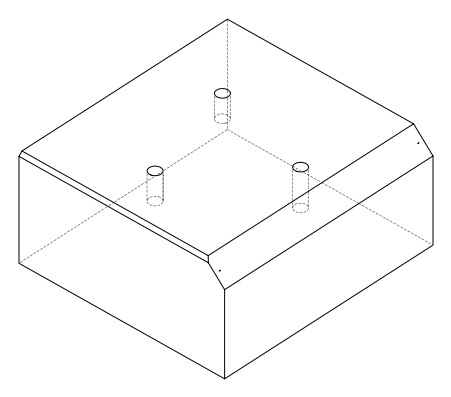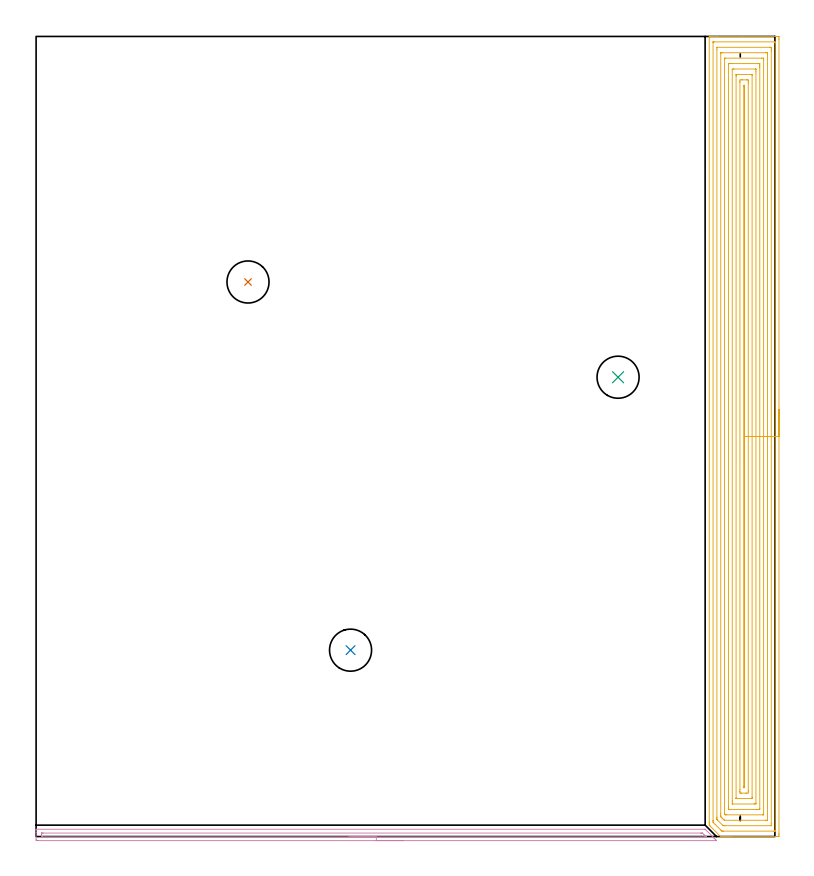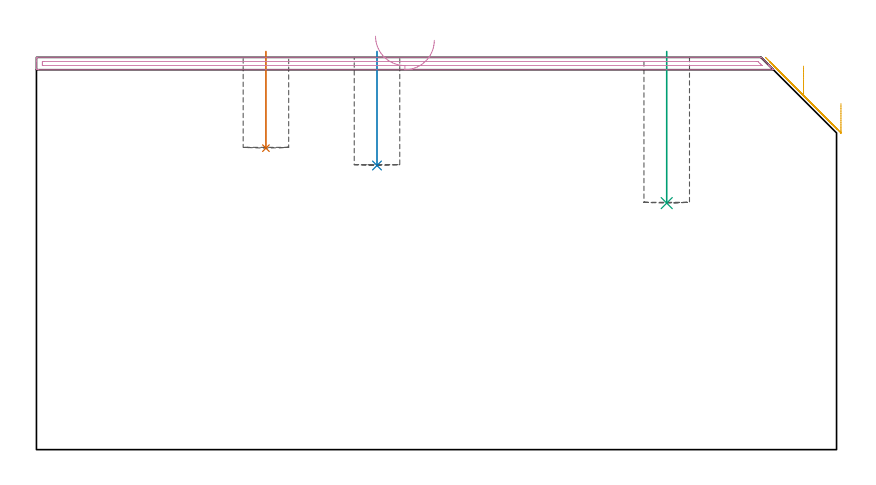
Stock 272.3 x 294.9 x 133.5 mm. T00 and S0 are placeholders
(PLAN: 5 operations, 1 tool changes, 28.4 min)
(1 INDEXABLE_INSERT_DRILL_BLIND_HOLE_FROM_SOLID | STEP1POCKET | NXT0302_002 | 0.13 min | 5790 mm3)
(2 INDEXABLE_INSERT_DRILL_BLIND_HOLE_FROM_SOLID_1 | STEP1POCKET_1 | NXT0302_002 | 0.16 min | 6900 mm3)
(3 INDEXABLE_INSERT_DRILL_BLIND_HOLE_FROM_SOLID_2 | STEP1POCKET_2 | NXT0302_002 | 0.21 min | 9313 mm3)
(4 AREA_MILL | FG_CHAMFER_SURFACE | UGT0205_001 | 4.15 min | 2238 mm3)
(5 AREA_MILL_1 | FG_CHAMFER_SURFACE_1 | UGT0205_001 | 23.79 min | 97342 mm3)
(TOOL NXT0302_002 | Index. Insert Drill 15.5mm [880-D1550L20-05] | D15.5 PA176 FL78 Z2)
(TOOL UGT0205_001 | Chamfer Mill 20 x 3 x 45 deg. | D20 FL50 Z2)
(OP 1 INDEXABLE_INSERT_DRILL_BLIND_HOLE_FROM_SOLID)
G17 G21 G94 G90
T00 M6
G54
G17 G0 G90 X78.1 Y204.4 S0 M3
G43 Z143.5 H1
G94 G81 G98 Z102.6 F250. R135.5
G80
M5
M2
(OP 2 INDEXABLE_INSERT_DRILL_BLIND_HOLE_FROM_SOLID_1)
G17 G21 G94 G90
T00 M6
G54
G17 G0 G90 X115.9 Y68.7 S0 M3
G43 Z143.5 H1
G94 G81 G98 Z96.7 F250. R135.5
G80
M5
M2
(OP 3 INDEXABLE_INSERT_DRILL_BLIND_HOLE_FROM_SOLID_2)
G17 G21 G94 G90
T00 M6
G54
G17 G0 G90 X214.5 Y169.3 S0 M3
G43 Z143.5 H1
G94 G81 G98 Z83.9 F250. R135.5
G80
M5
M2
(OP 4 AREA_MILL)
G17 G21 G94 G90
T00 M6
G54
G17 G0 G90 X135.4 Y-1.5 S1061 M3
G43 Z143.5 H0
Z139.3
G94 G1 X135.362 Z138.429 F250.
X135.248 Z137.564
X135.059 Z136.712
X134.797 Z135.88
X134.463 Z135.074
X134.06 Z134.3
X133.592 Z133.564
X133.06 Z132.872
X132.471 Z132.229
X131.828 Z131.64
X131.136 Z131.109
X130.4 Z130.64
X129.626 Z130.237
X128.82 Z129.903
X127.988 Z129.641
X127.136 Z129.452
X126.272 Z129.338
X125.4 Z129.3
X0.633
X0.277 Y-1.496 Z129.302
X0.01 Y-1.492 Z129.304
X0. Y-1.149 Z129.647
Y1.474 Z132.269
Y2.409 Z133.209
X0.003 Y2.557 Z133.349
X0.01 Y2.697 Z133.489
X0.185 Y2.7 Z133.5
X246.59
X246.598 Y2.698 Z133.497
X246.604 Y2.695 Z133.495
X249.139 Y0.163 Z130.959
X249.273 Y0.028 Z130.826
X249.437 Y-0.136 Z130.662
X249.576 Y-0.274 Z130.521
X249.72 Y-0.419 Z130.379
X249.865 Y-0.563 Z130.234
X250.014 Y-0.711 Z130.084
X250.56 Y-1.26 Z129.54
X250.764 Y-1.468 Z129.331
X250.783 Y-1.494 Z129.304
X250.764 Y-1.499 Z129.299
X125.4 Y-1.5 Z129.3
Y-0.086 Z130.714
X2.228 Y-0.085 Z130.715
X2.062 Y-0.083 Z130.717
X2.022 Y-0.081 Z130.719
X2.01 Y-0.079 Z130.721
X2.007 Y-0.067 Z130.733
X2.003 Y-0.032 Z130.768
X2. Y0.137 Z130.937
Y0.6 Z131.4
X2.001 Y1.011 Z131.811
X2.004 Y1.149 Z131.949
X2.01 Y1.258 Z132.058
X2.014 Y1.28 Z132.08
X2.028 Y1.281 Z132.081
X2.071 Y1.283 Z132.083
X2.421 Y1.285 Z132.085
X2.614 Y1.286 Z132.086
X244.994 Y1.285 Z132.085
X245.345 Y1.283 Z132.083
X245.519 Y1.28 Z132.08
X245.559 Y1.279 Z132.079
X245.609 Y1.234 Z132.034
X245.695 Y1.153 Z131.953
X246.25 Y0.6 Z131.4
X246.59 Y0.26 Z131.06
X246.878 Y-0.032 Z130.768
X246.906 Y-0.064 Z130.736
X246.917 Y-0.079 Z130.721
X246.909 Y-0.08 Z130.72
X246.804 Y-0.083 Z130.717
X246.59 Y-0.085 Z130.715
X246.397 Y-0.086 Z130.714
X125.4
X124.528 Z130.752
X123.664 Z130.866
X122.812 Z131.055
X121.98 Z131.317
X121.174 Z131.651
X120.4 Z132.054
X119.664 Z132.523
X118.972 Z133.054
X118.329 Z133.643
X117.74 Z134.286
X117.208 Z134.979
X116.74 Z135.714
X116.337 Z136.488
X116.003 Z137.294
X115.741 Z138.126
X115.552 Z138.978
X115.438 Z139.843
X115.4 Z140.714
G0 Z143.5
M5
M2
(OP 5 AREA_MILL_1)
G17 G21 G94 G90
T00 M6
G54
G17 G0 G90 X273.8 Y157.45 S1061 M3
G43 Z143.5 H0
Z117.8
G94 G1 Y157.412 Z116.928 F250.
Y157.298 Z116.064
Y157.109 Z115.212
Y156.847 Z114.38
Y156.513 Z113.574
Y156.11 Z112.8
Y155.642 Z112.064
Y155.11 Z111.372
Y154.521 Z110.729
Y153.878 Z110.14
Y153.186 Z109.609
Y152.45 Z109.14
Y151.676 Z108.737
Y150.87 Z108.403
Y150.038 Z108.141
Y149.187 Z107.952
Y148.322 Z107.838
Y147.45 Z107.8
Y1.015
X273.799 Y0.608 Z107.801
X273.795 Y0.128 Z107.803
X273.792 Y0.009 Z107.806
X273.319 Y0. Z108.278
X256.251 Z125.344
X255.649 Z125.946
X255.086 Z126.511
X254.765 Z126.831
X254.202 Z127.394
X253.882 Z127.714
X253.24 Z128.359
X252.756 Z128.843
X252.435 Z129.158
X252.406 Y0.001 Z129.187
X252.298 Y0.01 Z129.294
X252.165 Y0.134 Z129.433
X248.397 Y3.903 Z133.203
X248.124 Y4.179 Z133.476
X248.107 Y4.2 Z133.493
X248.1 Y5.072 Z133.5
Y294.738
X248.103 Y294.892 Z133.488
X248.114 Y294.9 Z133.477
X248.449 Z133.151
X248.823 Z132.777
X249.464 Z132.131
X250.668 Z130.929
X251.231 Z130.363
X260.297 Z121.3
X272.718 Z108.88
X273.319 Y294.896 Z108.278
X273.792 Y294.891 Z107.806
X273.795 Y294.772 Z107.803
X273.799 Y294.292 Z107.801
X273.8 Y293.806 Z107.8
Y147.45
X272.386 Z109.214
X272.385 Y2.183 Z109.215
X272.384 Y2.078 Z109.216
X272.38 Y2.027 Z109.22
X272.378 Y2.01 Z109.222
X272.331 Y2.008 Z109.269
X271.941 Y2.001 Z109.659
X253.388 Y2. Z128.212
X252.998 Y2.002 Z128.602
X252.868 Y2.005 Z128.732
X252.766 Y2.01 Z128.834
X252.682 Y2.079 Z128.918
X252.358 Y2.394 Z129.242
X250.348 Y4.402 Z131.252
X249.679 Y5.072 Z131.921
X249.584 Y5.173 Z132.016
X249.528 Y5.234 Z132.072
X249.521 Y5.283 Z132.079
X249.518 Y5.493 Z132.082
X249.514 Y5.913 Z132.086
Y5.964
X249.515 Y292.717 Z132.085
X249.516 Y292.822 Z132.084
X249.52 Y292.873 Z132.08
X249.522 Y292.89 Z132.078
X249.569 Y292.892 Z132.031
X249.959 Y292.899 Z131.641
X272.047 Z109.553
X272.272 Y292.894 Z109.328
X272.377 Y292.89 Z109.223
X272.385 Y292.558 Z109.215
Y292.506
X272.386 Y147.45 Z109.214
X270.972 Z110.628
X270.971 Y4.766 Z110.629
X270.969 Y4.179 Z110.631
X270.966 Y4.027 Z110.634
X270.965 Y4.015 Z110.635
X270.951 Y4.01 Z110.649
X270.905 Y4.004 Z110.695
X270.845 Y4.001 Z110.755
X253.882 Z127.718
X253.705 Y4.003 Z127.895
X253.351 Y4.01 Z128.249
X253.185 Y4.026 Z128.415
X252.998 Y4.201 Z128.602
X251.235 Y5.964 Z130.365
X251.012 Y6.192 Z130.588
X250.959 Y6.25 Z130.641
X250.935 Y6.278 Z130.665
X250.933 Y6.348 Z130.667
X250.931 Y6.551 Z130.669
X250.929 Y6.857 Z130.671
X250.928 Y7.163 Z130.672
X250.929 Y290.134 Z130.671
X250.931 Y290.721 Z130.669
X250.934 Y290.873 Z130.666
X250.935 Y290.885 Z130.665
X250.949 Y290.89 Z130.651
X250.995 Y290.896 Z130.605
X251.055 Y290.899 Z130.545
X270.492 Y290.9 Z111.108
X270.669 Y290.898 Z110.931
X270.846 Y290.894 Z110.754
X270.958 Y290.89 Z110.642
X270.965 Y290.822 Z110.635
X270.967 Y290.721 Z110.633
X270.97 Y290.416 Z110.63
X270.971 Y289.828 Z110.629
X270.972 Y289.523 Z110.628
Y147.45
X269.557 Z112.043
Y6.195
X269.556 Y6.1 Z112.044
X269.553 Y6.043 Z112.047
X269.551 Y6.017 Z112.049
X269.536 Y6.01 Z112.064
X269.326 Y6.005 Z112.274
X268.902 Y6. Z112.698
X268.866 Z112.734
X253.846 Z127.754
X253.74 Y6.002 Z127.86
X253.688 Y6.006 Z127.912
X253.663 Y6.01 Z127.937
X253.597 Y6.063 Z128.003
X253.202 Y6.45 Z128.398
X252.998 Y6.651 Z128.602
X252.792 Y6.857 Z128.808
X252.582 Y7.07 Z129.018
X252.441 Y7.218 Z129.159
X252.349 Y7.318 Z129.251
X252.347 Y7.354 Z129.253
X252.344 Y7.518 Z129.256
X252.343 Y7.75 Z129.257
Y8.412
Y288.705
X252.344 Y288.8 Z129.256
X252.347 Y288.858 Z129.253
X252.349 Y288.883 Z129.251
X252.364 Y288.89 Z129.236
X252.574 Y288.895 Z129.026
X252.998 Y288.9 Z128.602
X253.034 Z128.566
X268.937 Z112.663
X269.334 Y288.897 Z112.266
X269.531 Y288.893 Z112.069
X269.551 Y288.89 Z112.049
X269.553 Y288.876 Z112.047
X269.556 Y288.84 Z112.044
X269.557 Y288.788 Z112.043
Y288.273
Y147.45
X268.143 Z113.457
Y8.516
X268.141 Y8.39 Z113.459
X268.136 Y8.138 Z113.464
X268.131 Y8.009 Z113.469
X268.097 Y8.006 Z113.503
X268.018 Y8.003 Z113.582
X267.77 Y8. Z113.83
X254.516 Y8.001 Z127.084
X254.2 Y8.007 Z127.4
X254.121 Y8.01 Z127.479
X254.076 Y8.034 Z127.524
X254.025 Y8.082 Z127.575
X253.882 Y8.223 Z127.718
X253.781 Y8.329 Z127.819
X253.764 Y8.368 Z127.836
X253.761 Y8.432 Z127.839
X253.758 Y8.516 Z127.842
X253.757 Y8.642 Z127.843
Y8.768
Y286.384
X253.759 Y286.51 Z127.841
X253.764 Y286.762 Z127.836
X253.769 Y286.891 Z127.831
X253.803 Y286.894 Z127.797
X253.882 Y286.897 Z127.718
X254.13 Y286.9 Z127.47
X267.383 Z114.217
X268.018 Y286.896 Z113.582
X268.108 Y286.893 Z113.492
X268.13 Y286.891 Z113.47
X268.136 Y286.804 Z113.464
X268.139 Y286.636 Z113.461
X268.142 Y286.384 Z113.458
X268.143 Y147.45 Z113.457
X266.729 Z114.871
X266.728 Y10.428 Z114.872
X266.727 Y10.186 Z114.873
X266.724 Y10.066 Z114.876
X266.722 Y10.015 Z114.878
X266.667 Y10.008 Z114.933
X266.251 Y10.003 Z115.349
X265.791 Y10. Z115.809
X265.368 Z116.232
X255.649 Y10.001 Z125.951
X255.186 Y10.003 Z126.414
X255.178 Y10.01 Z126.422
X255.175 Y10.014 Z126.425
X255.172 Y10.428 Z126.428
X255.171 Y10.91 Z126.429
Y11.32
X255.172 Y284.473 Z126.428
X255.173 Y284.714 Z126.427
X255.176 Y284.834 Z126.424
X255.178 Y284.885 Z126.422
X255.233 Y284.892 Z126.367
X255.649 Y284.897 Z125.951
X256.109 Y284.9 Z125.491
X256.532 Z125.068
X266.251 Y284.899 Z115.349
X266.714 Y284.897 Z114.886
X266.722 Y284.89 Z114.878
X266.725 Y284.887 Z114.875
X266.728 Y284.473 Z114.872
X266.729 Y283.99 Z114.871
Y283.58
Y147.45
X265.315 Z116.285
X265.314 Y12.267 Z116.286
X265.313 Y12.213 Z116.287
X265.308 Y12.013 Z116.292
X264.905 Y12.004 Z116.695
X264.694 Y12.001 Z116.906
X256.742 Z124.858
X256.651 Y12.007 Z124.949
X256.633 Y12.01 Z124.967
X256.592 Y12.033 Z125.008
X256.587 Y12.157 Z125.013
X256.586 Y12.213 Z125.014
X256.585 Y13.052 Z125.015
X256.586 Y282.633 Z125.014
X256.587 Y282.687 Z125.013
X256.592 Y282.887 Z125.008
X256.995 Y282.896 Z124.605
X257.206 Y282.899 Z124.394
X265.158 Z116.442
X265.249 Y282.893 Z116.351
X265.267 Y282.89 Z116.333
X265.308 Y282.867 Z116.292
X265.313 Y282.743 Z116.287
X265.314 Y282.687 Z116.286
X265.315 Y281.848 Z116.285
Y147.45
X263.9 Z117.7
Y14.588
X263.898 Y14.285 Z117.702
X263.895 Y14.083 Z117.705
X263.894 Y14.017 Z117.706
X263.875 Y14.01 Z117.725
X263.821 Y14.007 Z117.779
X263.601 Y14. Z117.999
X258.299 Z123.301
X258.079 Y14.004 Z123.521
X258.026 Y14.008 Z123.574
X258.006 Y14.011 Z123.594
X258.004 Y14.026 Z123.596
X258.001 Y14.073 Z123.599
X258. Y14.12 Z123.6
Y14.301
Y280.312
X258.002 Y280.615 Z123.598
X258.005 Y280.817 Z123.595
X258.006 Y280.883 Z123.594
X258.025 Y280.89 Z123.575
X258.079 Y280.893 Z123.521
X258.299 Y280.9 Z123.301
X263.601 Z117.999
X263.821 Y280.896 Z117.779
X263.874 Y280.892 Z117.726
X263.894 Y280.889 Z117.706
X263.896 Y280.874 Z117.704
X263.899 Y280.827 Z117.701
X263.9 Y280.78 Z117.7
Y280.599
Y147.45
X262.486 Z119.114
Y16.91
X262.485 Y16.676 Z119.115
X262.479 Y16.024 Z119.121
X261.834 Y16.005 Z119.766
X261.618 Y16.001 Z119.982
X260.066 Z121.534
X259.85 Y16.002 Z121.75
X259.421 Y16.018 Z122.179
X259.415 Y16.441 Z122.185
X259.414 Y16.676 Z122.186
Y17.336
Y277.99
X259.415 Y278.224 Z122.185
X259.421 Y278.876 Z122.179
X260.066 Y278.895 Z121.534
X260.282 Y278.899 Z121.318
X261.834 Z119.766
X262.05 Y278.898 Z119.55
X262.479 Y278.882 Z119.121
X262.485 Y278.459 Z119.115
X262.486 Y278.224 Z119.114
Y277.564
Y147.45
X261.072 Z120.528
X261.071 Y18.461 Z120.529
X261.07 Y18.34 Z120.53
X261.066 Y18.215 Z120.534
X261.057 Y18.01 Z120.543
X260.95 Y18.004 Z120.65
X260.885 Y18.003 Z120.715
X260.846 Y18.006 Z120.754
X260.839 Y18.009 Z120.761
X260.835 Y18.023 Z120.765
X260.832 Y18.092 Z120.768
X260.829 Y18.338 Z120.771
X260.828 Y18.461 Z120.772
X260.829 Y276.439 Z120.771
X260.83 Y276.56 Z120.77
X260.834 Y276.685 Z120.766
X260.843 Y276.89 Z120.757
X260.95 Y276.896 Z120.65
X261.015 Y276.897 Z120.585
X261.054 Y276.894 Z120.546
X261.061 Y276.891 Z120.539
X261.065 Y276.877 Z120.535
X261.068 Y276.809 Z120.532
X261.071 Y276.562 Z120.529
X261.072 Y276.439 Z120.528
Y147.45
Y146.578 Z120.566
Y145.714 Z120.68
Y144.862 Z120.869
Y144.03 Z121.131
Y143.224 Z121.465
Y142.45 Z121.868
Y141.714 Z122.336
Y141.022 Z122.868
Y140.379 Z123.457
Y139.79 Z124.1
Y139.259 Z124.792
Y138.79 Z125.528
Y138.387 Z126.302
Y138.053 Z127.108
Y137.791 Z127.94
Y137.602 Z128.791
Y137.488 Z129.656
Y137.45 Z130.528
G0 Z143.5
M5
M2
